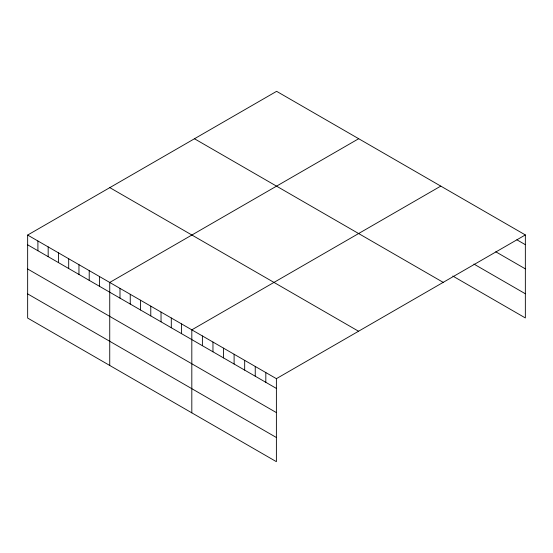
<?xml version="1.0" encoding="UTF-8"?>
<svg xmlns="http://www.w3.org/2000/svg" width="553" height="553" viewBox="0 0 553 553"><rect width="100%" height="100%" fill="white"/><g stroke="black" fill="none" stroke-linecap="round" stroke-linejoin="round"><path stroke-width="0.83" d="M27.65 235.06L276.389 378.667L276.389 461.672L27.65 318.065L27.65 235.06L276.611 91.328L525.35 234.935L525.35 317.94L452.762 276.03M358.697 138.713L109.736 282.452L109.736 365.457M440.776 186.105L191.815 329.844L191.815 412.849M276.389 378.667L525.35 234.935M516.896 239.808L525.35 244.689M495.751 251.774L525.35 268.862M473.9 264.064L525.35 293.767M194.456 138.755L443.195 282.369M109.805 187.626L358.544 331.233M27.65 244.82L276.389 388.427M27.65 268.993L276.389 412.6M27.65 293.892L276.389 437.506M265.82 372.563L265.82 382.323M255.244 366.459L255.244 376.22M244.675 360.362L244.675 370.116M234.106 354.259L234.106 364.012M223.53 348.155L223.53 357.909M212.96 342.051L212.96 351.805M202.391 335.947L202.391 345.701M181.557 323.92L181.557 333.673M171.299 317.996L171.299 327.749M161.034 312.072L161.034 321.832M150.775 306.148L150.775 315.908M140.517 300.224L140.517 309.984M130.252 294.3L130.252 304.06M119.994 288.376L119.994 298.136M99.471 276.528L99.471 286.288M89.213 270.604L89.213 280.364M78.955 264.68L78.955 274.44M68.69 258.756L68.69 268.516M58.431 252.832L58.431 262.592M48.173 246.908L48.173 256.668M37.908 240.984L37.908 250.744"/></g></svg>
